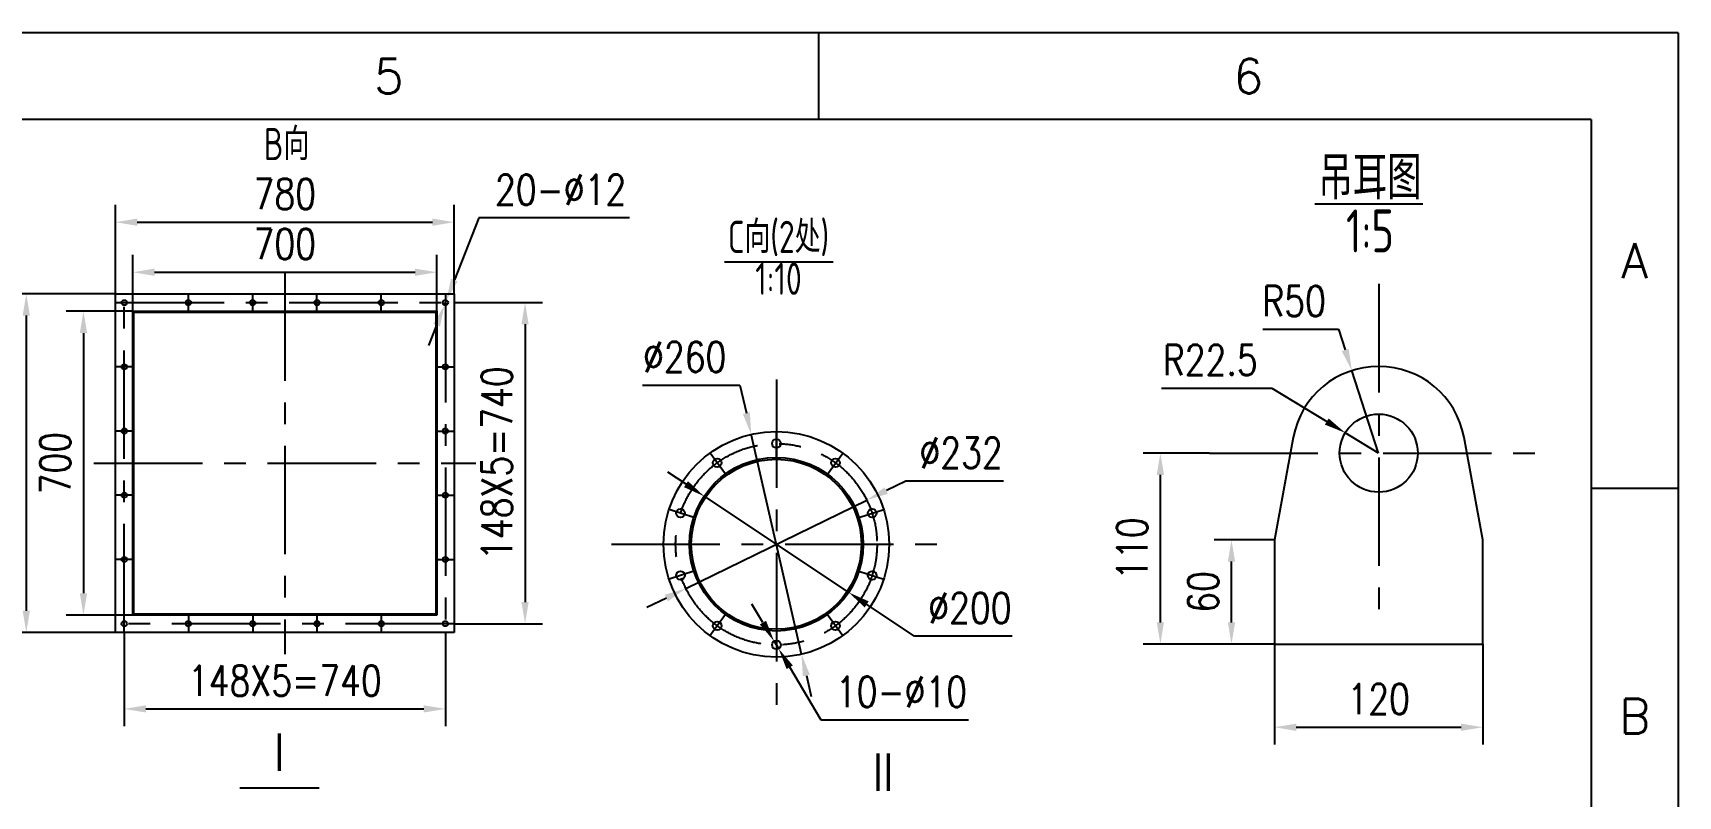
# Model space of a CAD drawing. Header units: inches. Extents: x -500 to 11380, y -200 to 8200.
# Drawn here: x 7590 to 11380, y 6441 to 8200 of the extents above; entities that cross this region are included whole.
import ezdxf
from ezdxf.enums import TextEntityAlignment as Align

# ---------------------------------------------------------------- set-up
doc = ezdxf.new("R2010")
doc.units = ezdxf.units.IN
doc.header["$LTSCALE"] = 200
doc.linetypes.add('CENTER', pattern=[2, 1.25, -0.25, 0.25, -0.25])
for name, color, linetype in [('1轮廓实线层', 7, 'Continuous'), ('2细线层', 4, 'Continuous'), ('3中心线层', 1, 'CENTER'), ('6文字层', 3, 'Continuous'), ('7标注层', 4, 'Continuous'), ('8符号标注层', 31, 'Continuous'), ('图框层', 7, 'Continuous')]:
    doc.layers.add(name, color=color, linetype=linetype)
doc.styles.add('PC_TEXTSTYLE', font='isocp.shx', dxfattribs={"width": 0.8, "bigfont": 'hzfs.shx'})
doc.styles.add('TH_GBDIM', font='romans.shx', dxfattribs={"width": 0.8, "bigfont": 'gbcbig.shx'})
doc.dimstyles.new('TH_GBDIM', dxfattribs={"dimscale": 20, "dimtxt": 3.5, "dimasz": 2.5, "dimexe": 2, "dimexo": 0, "dimgap": 1.5, "dimtad": 1, "dimtoh": 1, "dimdec": 1, "dimdsep": 46, "dimtxsty": 'TH_GBDIM', "dimcen": 2.5, "dimclrd": 130, "dimclre": 130, "dimclrt": 3, "dimadec": 0, "dimazin": 2, "dimtfac": 0.714286, "dimtdec": 1, "dimtmove": 0, "dimatfit": 3, "dimfxl": 0, "dimtzin": 0, "dimlwd": -1, "dimlwe": -1, "dimarcsym": 0})

# ---------------------------------------------------------------- blocks, each defined once
blk = doc.blocks.new('*U29')
at = {"layer": '1轮廓实线层'}
blk.add_circle((0, 0), 10, dxfattribs=at)
blk = doc.blocks.new('*U30')
at = {"layer": '1轮廓实线层', "color": 0, "linetype": 'ByBlock', "lineweight": -2, "transparency": 16777216}
blk.add_blockref('*U29', (19631.3, 14182.7), dxfattribs=at)
for p, rotation in [((19494.9, 14138.4), 36), ((19767.7, 14138.4), 324), ((19410.7, 14022.4), 72), ((19851.9, 14022.4), 288), ((19410.7, 13879), 108), ((19851.9, 13879), 252), ((19494.9, 13763), 144), ((19767.7, 13763), 216), ((19631.3, 13718.7), 180)]:
    blk.add_blockref('*U29', p, dxfattribs=dict(at, rotation=rotation))
blk = doc.blocks.new('*D31')
at = {"layer": '7标注层', "color": 130, "transparency": 16777216}
for p, q in [((8994.2, 7388.2), (9218.8, 7388.2)), ((9218.8, 7388.2), (9233.6, 7323.5)), ((9360.6, 6767.9), (9244.8, 7274.8)), ((9371.8, 6719.1), (9382.9, 6670.4))]:
    blk.add_line(p, q, dxfattribs=at)
for points in [[(9241.7, 7325.4), (9225.5, 7321.7), (9244.8, 7274.8)], [(9379.9, 6721), (9363.7, 6717.3), (9360.6, 6767.9)]]:
    blk.add_solid(points, dxfattribs=at)
at = {"layer": 'Defpoints', "color": 0, "transparency": 16777216}
for p in [(9244.8, 7274.8), (9360.6, 6767.9)]:
    blk.add_point(p, dxfattribs=at)
at = {"layer": '7标注层', "color": 3, "transparency": 16777216, "insert": (9091.5, 7453.2), "char_height": 70, "attachment_point": 5, "style": 'TH_GBDIM'}
blk.add_mtext('∅260', dxfattribs=at)
blk = doc.blocks.new('*D32')
at = {"layer": '7标注层', "color": 130, "transparency": 16777216}
for p, q in [((9601, 7167.1), (9556.1, 7145.1)), ((9825.7, 7167.1), (9601, 7167.1)), ((9094.3, 6919.5), (9511.1, 7123.2)), ((9049.3, 6897.5), (9004.4, 6875.6))]:
    blk.add_line(p, q, dxfattribs=at)
for points in [[(9552.4, 7152.6), (9559.7, 7137.7), (9511.1, 7123.2)], [(9045.7, 6905), (9053, 6890), (9094.3, 6919.5)]]:
    blk.add_solid(points, dxfattribs=at)
at = {"layer": 'Defpoints', "color": 0, "transparency": 16777216}
for p in [(9511.1, 7123.2), (9094.3, 6919.5)]:
    blk.add_point(p, dxfattribs=at)
at = {"layer": '7标注层', "color": 3, "transparency": 16777216, "insert": (9728.3, 7232.1), "char_height": 70, "attachment_point": 5, "style": 'TH_GBDIM'}
blk.add_mtext('∅232', dxfattribs=at)
blk = doc.blocks.new('*U33')
at = {"layer": '3中心线层'}
blk.add_line((0, -30), (0, 30), dxfattribs=at)
blk = doc.blocks.new('*U34')
at = {"layer": '1轮廓实线层', "color": 0, "linetype": 'ByBlock', "lineweight": -2, "transparency": 16777216}
blk.add_blockref('*U33', (9815.7, 7015.4), dxfattribs=at)
for p, rotation in [((9680.5, 6971.4), 36.00000000000001), ((9950.8, 6971.4), 324), ((9596.9, 6856.4), 72), ((10034.4, 6856.4), 288), ((9596.9, 6714.3), 108), ((10034.4, 6714.3), 252), ((9680.5, 6599.3), 144), ((9950.8, 6599.3), 216), ((9815.7, 6555.4), 180)]:
    blk.add_blockref('*U33', p, dxfattribs=dict(at, rotation=rotation))
blk = doc.blocks.new('*D35')
at = {"layer": '7标注层', "color": 130, "transparency": 16777216}
for p, q in [((9094.6, 7159.8), (9053, 7187.5)), ((9136.2, 7132.1), (9469.2, 6910.5)), ((9621.2, 6809.4), (9510.8, 6882.8)), ((9845.9, 6809.4), (9621.2, 6809.4))]:
    blk.add_line(p, q, dxfattribs=at)
for points in [[(9099.2, 7166.8), (9090, 7152.9), (9136.2, 7132.1)], [(9515.4, 6889.8), (9506.2, 6875.9), (9469.2, 6910.5)]]:
    blk.add_solid(points, dxfattribs=at)
at = {"layer": 'Defpoints', "color": 0, "transparency": 16777216}
for p in [(9136.2, 7132.1), (9469.2, 6910.5)]:
    blk.add_point(p, dxfattribs=at)
at = {"layer": '7标注层', "color": 3, "transparency": 16777216, "insert": (9748.6, 6874.4), "char_height": 70, "attachment_point": 5, "style": 'TH_GBDIM'}
blk.add_mtext('∅200', dxfattribs=at)
blk = doc.blocks.new('*D36')
at = {"layer": '7标注层', "color": 130, "transparency": 16777216}
for p, q in [((9271.9, 6840.8), (9246.2, 6883.7)), ((9297.6, 6797.9), (9307.8, 6780.8)), ((9406.3, 6616.3), (9333.5, 6737.9)), ((9745.6, 6616.3), (9406.3, 6616.3))]:
    blk.add_line(p, q, dxfattribs=at)
for points in [[(9279, 6845.1), (9264.7, 6836.5), (9297.6, 6797.9)], [(9340.7, 6742.1), (9326.4, 6733.6), (9307.8, 6780.8)]]:
    blk.add_solid(points, dxfattribs=at)
at = {"layer": 'Defpoints', "color": 0, "transparency": 16777216}
for p in [(9297.6, 6797.9), (9307.8, 6780.8)]:
    blk.add_point(p, dxfattribs=at)
at = {"layer": '7标注层', "color": 3, "transparency": 16777216, "insert": (9590.9, 6681.3), "char_height": 70, "attachment_point": 5, "style": 'TH_GBDIM'}
blk.add_mtext('10-∅10', dxfattribs=at)
blk = doc.blocks.new('*D37')
at = {"layer": '7标注层', "color": 130, "transparency": 16777216}
for p, q in [((7780.4, 7598.3), (7780.4, 7803.7)), ((8560.4, 7598.3), (8560.4, 7803.7)), ((7830.4, 7763.7), (8510.4, 7763.7))]:
    blk.add_line(p, q, dxfattribs=at)
for points in [[(7830.4, 7772.1), (7830.4, 7755.4), (7780.4, 7763.7)], [(8510.4, 7772.1), (8510.4, 7755.4), (8560.4, 7763.7)]]:
    blk.add_solid(points, dxfattribs=at)
at = {"layer": 'Defpoints', "color": 0, "transparency": 16777216}
for p in [(8560.4, 7763.7), (7780.4, 7598.3), (8560.4, 7598.3)]:
    blk.add_point(p, dxfattribs=at)
at = {"layer": '7标注层', "color": 3, "transparency": 16777216, "insert": (8170.4, 7828.7), "char_height": 70, "attachment_point": 5, "style": 'TH_GBDIM'}
blk.add_mtext('780', dxfattribs=at)
blk = doc.blocks.new('*D38')
at = {"layer": '7标注层', "color": 130, "transparency": 16777216}
for p, q in [((7780.4, 7598.3), (7534.8, 7598.3)), ((7574.8, 7548.3), (7574.8, 6868.3)), ((7780.4, 6818.3), (7534.8, 6818.3))]:
    blk.add_line(p, q, dxfattribs=at)
for points in [[(7566.5, 7548.3), (7583.2, 7548.3), (7574.8, 7598.3)], [(7566.5, 6868.3), (7583.2, 6868.3), (7574.8, 6818.3)]]:
    blk.add_solid(points, dxfattribs=at)
at = {"layer": 'Defpoints', "color": 0, "transparency": 16777216}
for p in [(7780.4, 7598.3), (7574.8, 6818.3), (7780.4, 6818.3)]:
    blk.add_point(p, dxfattribs=at)
at = {"layer": '7标注层', "color": 3, "transparency": 16777216, "insert": (7509.8, 7208.3), "char_height": 70, "attachment_point": 5, "rotation": 90, "style": 'TH_GBDIM'}
blk.add_mtext('780', dxfattribs=at)
blk = doc.blocks.new('*D39')
at = {"layer": '7标注层', "color": 130, "transparency": 16777216}
for p, q in [((7820.4, 7558.3), (7820.4, 7688.3)), ((8520.4, 7558.3), (8520.4, 7688.3)), ((7870.4, 7648.3), (8470.4, 7648.3))]:
    blk.add_line(p, q, dxfattribs=at)
for points in [[(7870.4, 7656.7), (7870.4, 7640), (7820.4, 7648.3)], [(8470.4, 7656.7), (8470.4, 7640), (8520.4, 7648.3)]]:
    blk.add_solid(points, dxfattribs=at)
at = {"layer": 'Defpoints', "color": 0, "transparency": 16777216}
for p in [(8520.4, 7648.3), (7820.4, 7558.3), (8520.4, 7558.3)]:
    blk.add_point(p, dxfattribs=at)
at = {"layer": '7标注层', "color": 3, "transparency": 16777216, "insert": (8170.4, 7713.3), "char_height": 70, "attachment_point": 5, "style": 'TH_GBDIM'}
blk.add_mtext('700', dxfattribs=at)
blk = doc.blocks.new('*D40')
at = {"layer": '7标注层', "color": 130, "transparency": 16777216}
for p, q in [((7820.4, 7558.3), (7666.5, 7558.3)), ((7706.5, 7508.3), (7706.5, 6908.3)), ((7820.4, 6858.3), (7666.5, 6858.3))]:
    blk.add_line(p, q, dxfattribs=at)
for points in [[(7698.2, 7508.3), (7714.9, 7508.3), (7706.5, 7558.3)], [(7698.2, 6908.3), (7714.9, 6908.3), (7706.5, 6858.3)]]:
    blk.add_solid(points, dxfattribs=at)
at = {"layer": 'Defpoints', "color": 0, "transparency": 16777216}
for p in [(7820.4, 7558.3), (7706.5, 6858.3), (7820.4, 6858.3)]:
    blk.add_point(p, dxfattribs=at)
at = {"layer": '7标注层', "color": 3, "transparency": 16777216, "insert": (7641.5, 7208.3), "char_height": 70, "attachment_point": 5, "rotation": 90, "style": 'TH_GBDIM'}
blk.add_mtext('700', dxfattribs=at)
blk = doc.blocks.new('*D41')
at = {"layer": '7标注层', "color": 130, "transparency": 16777216}
for p, q in [((8560.4, 7578.3), (8763.8, 7578.3)), ((8723.8, 7528.3), (8723.8, 6888.3)), ((8560.4, 6838.3), (8763.8, 6838.3))]:
    blk.add_line(p, q, dxfattribs=at)
for points in [[(8715.5, 7528.3), (8732.1, 7528.3), (8723.8, 7578.3)], [(8715.5, 6888.3), (8732.1, 6888.3), (8723.8, 6838.3)]]:
    blk.add_solid(points, dxfattribs=at)
at = {"layer": 'Defpoints', "color": 0, "transparency": 16777216}
for p in [(8560.4, 7578.3), (8560.4, 6838.3), (8723.8, 6838.3)]:
    blk.add_point(p, dxfattribs=at)
at = {"layer": '7标注层', "color": 3, "transparency": 16777216, "insert": (8658.8, 7208.3), "char_height": 70, "attachment_point": 5, "rotation": 90, "style": 'TH_GBDIM'}
blk.add_mtext('148X5=740', dxfattribs=at)
blk = doc.blocks.new('*D42')
at = {"layer": '7标注层', "color": 130, "transparency": 16777216}
for p, q in [((7800.4, 6818.3), (7800.4, 6601.9)), ((8540.4, 6818.3), (8540.4, 6601.9)), ((7850.4, 6641.9), (8490.4, 6641.9))]:
    blk.add_line(p, q, dxfattribs=at)
for points in [[(7850.4, 6650.3), (7850.4, 6633.6), (7800.4, 6641.9)], [(8490.4, 6650.3), (8490.4, 6633.6), (8540.4, 6641.9)]]:
    blk.add_solid(points, dxfattribs=at)
at = {"layer": 'Defpoints', "color": 0, "transparency": 16777216}
for p in [(7800.4, 6818.3), (8540.4, 6818.3), (8540.4, 6641.9)]:
    blk.add_point(p, dxfattribs=at)
at = {"layer": '7标注层', "color": 3, "transparency": 16777216, "insert": (8170.4, 6706.9), "char_height": 70, "attachment_point": 5, "style": 'TH_GBDIM'}
blk.add_mtext('148X5=740', dxfattribs=at)
blk = doc.blocks.new('*D43')
at = {"layer": '7标注层', "color": 130, "transparency": 16777216}
for p, q in [((8617.1, 7773.4), (8560.9, 7630.5)), ((8964.5, 7773.4), (8617.1, 7773.4)), ((8538.3, 7572.7), (8542.6, 7583.9)), ((8520, 7526.2), (8501.7, 7479.7))]:
    blk.add_line(p, q, dxfattribs=at)
for points in [[(8553.2, 7633.5), (8568.7, 7627.4), (8542.6, 7583.9)], [(8512.2, 7529.3), (8527.7, 7523.2), (8538.3, 7572.7)]]:
    blk.add_solid(points, dxfattribs=at)
at = {"layer": 'Defpoints', "color": 0, "transparency": 16777216}
for p in [(8542.6, 7583.9), (8538.3, 7572.7)]:
    blk.add_point(p, dxfattribs=at)
at = {"layer": '7标注层', "color": 3, "transparency": 16777216, "insert": (8805.8, 7838.4), "char_height": 70, "attachment_point": 5, "style": 'TH_GBDIM'}
blk.add_mtext('20-∅12', dxfattribs=at)
blk = doc.blocks.new('*D90')
at = {"layer": '7标注层', "color": 130, "transparency": 16777216}
for p, q in [((10450.2, 6791.4), (10450.2, 6559.7)), ((10930.2, 6791.4), (10930.2, 6559.7)), ((10500.2, 6599.7), (10880.2, 6599.7))]:
    blk.add_line(p, q, dxfattribs=at)
for points in [[(10500.2, 6608), (10500.2, 6591.3), (10450.2, 6599.7)], [(10880.2, 6608), (10880.2, 6591.3), (10930.2, 6599.7)]]:
    blk.add_solid(points, dxfattribs=at)
at = {"layer": 'Defpoints', "color": 0, "transparency": 16777216}
for p in [(10450.2, 6791.4), (10930.2, 6791.4), (10930.2, 6599.7)]:
    blk.add_point(p, dxfattribs=at)
at = {"layer": '7标注层', "color": 3, "transparency": 16777216, "insert": (10690.2, 6664.7), "char_height": 70, "attachment_point": 5, "style": 'TH_GBDIM'}
blk.add_mtext('120', dxfattribs=at)
blk = doc.blocks.new('*D91')
at = {"layer": '7标注层', "color": 130, "transparency": 16777216}
for p, q in [((10450.2, 7031.4), (10311.1, 7031.4)), ((10351.1, 6841.4), (10351.1, 6981.4)), ((10450.2, 6791.4), (10311.1, 6791.4))]:
    blk.add_line(p, q, dxfattribs=at)
for points in [[(10342.8, 6981.4), (10359.5, 6981.4), (10351.1, 7031.4)], [(10342.8, 6841.4), (10359.5, 6841.4), (10351.1, 6791.4)]]:
    blk.add_solid(points, dxfattribs=at)
at = {"layer": 'Defpoints', "color": 0, "transparency": 16777216}
for p in [(10351.1, 7031.4), (10450.2, 7031.4), (10450.2, 6791.4)]:
    blk.add_point(p, dxfattribs=at)
at = {"layer": '7标注层', "color": 3, "transparency": 16777216, "insert": (10286.1, 6911.4), "char_height": 70, "attachment_point": 5, "rotation": 90, "style": 'TH_GBDIM'}
blk.add_mtext('60', dxfattribs=at)
blk = doc.blocks.new('*D92')
at = {"layer": '7标注层', "color": 130, "transparency": 16777216}
for p, q in [((10300.2, 7231.4), (10147.4, 7231.4)), ((10187.4, 6841.4), (10187.4, 7181.4)), ((10450.2, 6791.4), (10147.4, 6791.4))]:
    blk.add_line(p, q, dxfattribs=at)
for points in [[(10179, 7181.4), (10195.7, 7181.4), (10187.4, 7231.4)], [(10179, 6841.4), (10195.7, 6841.4), (10187.4, 6791.4)]]:
    blk.add_solid(points, dxfattribs=at)
at = {"layer": 'Defpoints', "color": 0, "transparency": 16777216}
for p in [(10187.4, 7231.4), (10300.2, 7231.4), (10450.2, 6791.4)]:
    blk.add_point(p, dxfattribs=at)
at = {"layer": '7标注层', "color": 3, "transparency": 16777216, "insert": (10122.4, 7011.4), "char_height": 70, "attachment_point": 5, "rotation": 90, "style": 'TH_GBDIM'}
blk.add_mtext('110', dxfattribs=at)
blk = doc.blocks.new('*D93')
at = {"layer": '7标注层', "color": 130, "transparency": 16777216}
for p, q in [((10190.3, 7381.2), (10444.3, 7381.2)), ((10444.3, 7381.2), (10570.6, 7304.2)), ((10690.2, 7231.4), (10613.4, 7278.2))]:
    blk.add_line(p, q, dxfattribs=at)
blk.add_solid([(10575, 7311.3), (10566.3, 7297.1), (10613.4, 7278.2)], dxfattribs=at)
at = {"layer": 'Defpoints', "color": 0, "transparency": 16777216}
for p in [(10613.4, 7278.2), (10690.2, 7231.4)]:
    blk.add_point(p, dxfattribs=at)
at = {"layer": '7标注层', "color": 3, "transparency": 16777216, "insert": (10302.3, 7446.2), "char_height": 70, "attachment_point": 5, "style": 'TH_GBDIM'}
blk.add_mtext('R22.5', dxfattribs=at)
blk = doc.blocks.new('*D94')
at = {"layer": '7标注层', "color": 130, "transparency": 16777216}
for p, q in [((10423.6, 7516.8), (10597.6, 7516.8)), ((10597.6, 7516.8), (10613, 7469.2)), ((10690.2, 7231.4), (10628.5, 7421.7))]:
    blk.add_line(p, q, dxfattribs=at)
blk.add_solid([(10621, 7471.8), (10605.1, 7466.6), (10628.5, 7421.7)], dxfattribs=at)
at = {"layer": 'Defpoints', "color": 0, "transparency": 16777216}
for p in [(10628.5, 7421.7), (10690.2, 7231.4)]:
    blk.add_point(p, dxfattribs=at)
at = {"layer": '7标注层', "color": 3, "transparency": 16777216, "insert": (10495.6, 7581.8), "char_height": 70, "attachment_point": 5, "style": 'TH_GBDIM'}
blk.add_mtext('R50', dxfattribs=at)

msp = doc.modelspace()

# ---------------------------------------------------------------- linework, layer by layer
at = {"layer": '1轮廓实线层'}
for p, q in [((7780.45, 7598.33), (8560.45, 7598.33)), ((7780.45, 6818.33), (7780.45, 7598.33)), ((8560.45, 7598.33), (8560.45, 6818.33)), ((7820.45, 7558.33), (8520.45, 7558.33)), ((7820.45, 6858.33), (7820.45, 7558.33)), ((8520.45, 7558.33), (8520.45, 6858.33)), ((8520.45, 6858.33), (7820.45, 6858.33)), ((8560.45, 6818.33), (7780.45, 6818.33))]:
    msp.add_line(p, q, dxfattribs=at)
at = {"layer": '1轮廓实线层', "color": 0}
for p, q in [((10493.51, 7267.49), (10450.23, 7031.43)), ((10930.23, 7031.43), (10886.95, 7267.49)), ((10450.23, 7031.43), (10450.23, 6791.43)), ((10930.23, 6791.43), (10930.23, 7031.43)), ((10450.23, 6791.43), (10930.23, 6791.43))]:
    msp.add_line(p, q, dxfattribs=at)
at = {"layer": '1轮廓实线层'}
for centre, radius in [((7800.45, 7578.33), 6), ((7948.45, 7578.33), 6), ((8096.45, 7578.33), 6), ((8244.45, 7578.33), 6), ((8392.45, 7578.33), 6), ((8540.45, 7578.33), 6), ((7800.45, 7430.33), 6), ((8540.45, 7430.33), 6), ((7800.45, 7282.33), 6), ((8540.45, 7282.33), 6), ((9302.7, 7021.33), 260), ((9302.7, 7021.33), 200), ((9302.7, 7021.33), 196), ((7800.45, 7134.33), 6), ((8540.45, 7134.33), 6), ((7800.45, 6986.33), 6), ((8540.45, 6986.33), 6), ((7800.45, 6838.33), 6), ((7948.45, 6838.33), 6), ((8096.45, 6838.33), 6), ((8244.45, 6838.33), 6), ((8392.45, 6838.33), 6), ((8540.45, 6838.33), 6)]:
    msp.add_circle(centre, radius, dxfattribs=at)
at = {"layer": '1轮廓实线层', "color": 0}
msp.add_circle((10690.23, 7231.43), 90, dxfattribs=at)
msp.add_arc((10690.23, 7231.43), 200, 10.38886, 169.61114, dxfattribs=at)
at = {"layer": '2细线层'}
for p, q in [((11380, 8200), (-500, 8200)), ((9400, 8200), (9400, 8000)), ((11380, 8200), (11380, -200)), ((10543.36, 7806.06), (10791.83, 7806.06)), ((9182.98, 7672.44), (9433.66, 7672.44)), ((7820.45, 7556.33), (8520.45, 7556.33)), ((7822.45, 6858.33), (7822.45, 7558.33)), ((8518.45, 7558.33), (8518.45, 6858.33)), ((11380, 7150), (11180, 7150)), ((8520.45, 6860.33), (7820.45, 6860.33))]:
    msp.add_line(p, q, dxfattribs=at)
at = {"layer": '3中心线层'}
for p, q in [((8170.45, 7648.33), (8170.45, 6768.33)), ((10690.23, 7621.43), (10690.23, 6841.43)), ((7800.45, 6818.33), (7800.45, 7598.33)), ((7948.45, 7558.33), (7948.45, 7598.33)), ((8096.45, 7558.33), (8096.45, 7598.33)), ((8244.45, 7558.33), (8244.45, 7598.33)), ((8392.45, 7558.33), (8392.45, 7598.33)), ((8540.45, 7598.33), (8540.45, 6818.33)), ((7780.45, 7578.33), (8560.45, 7578.33)), ((7820.45, 7430.33), (7780.45, 7430.33)), ((8520.45, 7430.33), (8560.45, 7430.33)), ((9302.7, 7401.33), (9302.7, 6641.33)), ((7820.45, 7282.33), (7780.45, 7282.33)), ((8520.45, 7282.33), (8560.45, 7282.33)), ((7730.45, 7208.33), (8610.45, 7208.33)), ((10300.23, 7231.43), (11080.23, 7231.43)), ((7820.45, 7134.33), (7780.45, 7134.33)), ((8520.45, 7134.33), (8560.45, 7134.33)), ((8922.7, 7021.33), (9682.7, 7021.33)), ((7820.45, 6986.33), (7780.45, 6986.33)), ((8520.45, 6986.33), (8560.45, 6986.33)), ((8560.45, 6838.33), (7780.45, 6838.33)), ((7948.45, 6858.33), (7948.45, 6818.33)), ((8096.45, 6858.33), (8096.45, 6818.33)), ((8244.45, 6858.33), (8244.45, 6818.33)), ((8392.45, 6858.33), (8392.45, 6818.33))]:
    msp.add_line(p, q, dxfattribs=at)
msp.add_circle((9302.7, 7021.33), 232, dxfattribs=at)
at = {"layer": '8符号标注层', "color": 7}
msp.add_line((8249.53, 6458.97), (8066.6, 6458.97), dxfattribs=at)
at = {"layer": '图框层'}
for q in [(0, 8000), (11180, 0)]:
    msp.add_line((11180, 8000), q, dxfattribs=at)

# ---------------------------------------------------------------- block references
at = {"layer": '1轮廓实线层'}
for name, p in [('*U34', (-512.95, 235.98)), ('*U30', (-10328.6, -6929.37))]:
    msp.add_blockref(name, p, dxfattribs=at)

# ---------------------------------------------------------------- texts
at = {"layer": '6文字层', "style": 'TH_GBDIM'}
for s, p in [('5', (8410, 8100)), ('6', (10390, 8100)), ('A', (11280, 7675)), ('B', (11280, 6625))]:
    msp.add_text(s, height=80, dxfattribs=at).set_placement(p, align=Align.MIDDLE)
at = {"layer": '6文字层', "style": 'PC_TEXTSTYLE'}
for s, insert, char_height, attachment_point in [('B向', (8174.29, 7980.93), 74.235, 2), ('吊耳图', (10670.16, 7816.49), 98.98, 8), ('C向(2处)', (9307.65, 7766.92), 74.235, 2), ('1:5', (10670.16, 7694.06), 98.98, 8), ('1:10', (9307.65, 7670.57), 74.235, 2), ('Ⅰ', (8158.06, 6488.97), 98.98, 8), ('Ⅱ', (9548.69, 6443.04), 98.98, 8)]:
    msp.add_mtext(s, dxfattribs=dict(at, insert=insert, char_height=char_height, attachment_point=attachment_point))

# ---------------------------------------------------------------- dimensions: what is measured, and where the dimension line sits
at = {"layer": '7标注层'}
dim = msp.add_diameter_dim_2p(p1=(8538.25, 7572.75), p2=(8542.64, 7583.92), text='20-<>', dimstyle='TH_GBDIM', dxfattribs=at)
dim.commit()
dim.dimension.update_dxf_attribs({"geometry": '*D43', "text_midpoint": (8805.79, 7773.39), "dimtype": 163})
for base, p1, p2, picture, middle in [((8560.45, 7763.72), (7780.45, 7598.33), (8560.45, 7598.33), '*D37', (8170.45, 7763.72)), ((8520.45, 7648.33), (7820.45, 7558.33), (8520.45, 7558.33), '*D39', (8170.45, 7648.33))]:
    dim = msp.add_linear_dim(base=base, p1=p1, p2=p2, dimstyle='TH_GBDIM', dxfattribs=at)
    dim.commit()
    dim.dimension.update_dxf_attribs({"geometry": picture, "text_midpoint": middle, "dimtype": 160})
dim = msp.add_radius_dim(center=(10690.23, 7231.43), mpoint=(10628.48, 7421.66), dimstyle='TH_GBDIM', override={"dimlfac": 0.25}, dxfattribs=at)
dim.commit()
dim.dimension.update_dxf_attribs({"geometry": '*D94', "text_midpoint": (10495.61, 7581.77)})
dim = msp.add_linear_dim(base=(7574.83, 6818.33), p1=(7780.45, 7598.33), p2=(7780.45, 6818.33), angle=90, dimstyle='TH_GBDIM', dxfattribs=at)
dim.commit()
dim.dimension.update_dxf_attribs({"geometry": '*D38', "text_midpoint": (7574.83, 7208.33), "dimtype": 160})
dim = msp.add_linear_dim(base=(7706.54, 6858.33), p1=(7820.45, 7558.33), p2=(7820.45, 6858.33), angle=90, dimstyle='TH_GBDIM', dxfattribs=at)
dim.commit()
dim.dimension.update_dxf_attribs({"geometry": '*D40', "text_midpoint": (7641.54, 7208.33)})
dim = msp.add_linear_dim(base=(8723.79, 6838.33), p1=(8560.45, 7578.33), p2=(8560.45, 6838.33), angle=90, text='148X5=<>', dimstyle='TH_GBDIM', dxfattribs=at)
dim.commit()
dim.dimension.update_dxf_attribs({"geometry": '*D41', "text_midpoint": (8658.79, 7208.33)})
for p1, p2, picture, middle in [((9360.64, 6767.87), (9244.76, 7274.8), '*D31', (9091.5, 7388.24)), ((9136.2, 7132.14), (9469.2, 6910.53), '*D35', (9748.56, 6809.35))]:
    dim = msp.add_diameter_dim_2p(p1=p1, p2=p2, dimstyle='TH_GBDIM', override={"dimlfac": 0.5}, dxfattribs=at)
    dim.commit()
    dim.dimension.update_dxf_attribs({"geometry": picture, "text_midpoint": middle, "dimtype": 163})
dim = msp.add_radius_dim(center=(10690.23, 7231.43), mpoint=(10613.35, 7278.23), dimstyle='TH_GBDIM', override={"dimlfac": 0.25}, dxfattribs=at)
dim.commit()
dim.dimension.update_dxf_attribs({"geometry": '*D93', "text_midpoint": (10302.25, 7381.17), "dimtype": 164})
dim = msp.add_diameter_dim_2p(p1=(9094.26, 6919.47), p2=(9511.14, 7123.19), dimstyle='TH_GBDIM', override={"dimlfac": 0.5}, dxfattribs=at)
dim.commit()
dim.dimension.update_dxf_attribs({"geometry": '*D32', "text_midpoint": (9728.32, 7232.1)})
for base, p2, picture, middle in [((10187.37, 7231.43), (10300.23, 7231.43), '*D92', (10122.37, 7011.43)), ((10351.14, 7031.43), (10450.23, 7031.43), '*D91', (10286.14, 6911.43))]:
    dim = msp.add_linear_dim(base=base, p1=(10450.23, 6791.43), p2=p2, angle=90, dimstyle='TH_GBDIM', override={"dimlfac": 0.25}, dxfattribs=at)
    dim.commit()
    dim.dimension.update_dxf_attribs({"geometry": picture, "text_midpoint": middle})
dim = msp.add_diameter_dim_2p(p1=(9297.56, 6797.91), p2=(9307.84, 6780.75), text='10-<>', dimstyle='TH_GBDIM', override={"dimlfac": 0.5}, dxfattribs=at)
dim.commit()
dim.dimension.update_dxf_attribs({"geometry": '*D36', "text_midpoint": (9590.95, 6616.31), "dimtype": 163})
dim = msp.add_linear_dim(base=(8540.45, 6641.94), p1=(7800.45, 6818.33), p2=(8540.45, 6818.33), text='148X5=<>', dimstyle='TH_GBDIM', dxfattribs=at)
dim.commit()
dim.dimension.update_dxf_attribs({"geometry": '*D42', "text_midpoint": (8170.45, 6706.94)})
dim = msp.add_linear_dim(base=(10930.23, 6599.67), p1=(10450.23, 6791.43), p2=(10930.23, 6791.43), dimstyle='TH_GBDIM', override={"dimlfac": 0.25}, dxfattribs=at)
dim.commit()
dim.dimension.update_dxf_attribs({"geometry": '*D90', "text_midpoint": (10690.23, 6599.67), "dimtype": 160})

doc.saveas('drawing.dxf')
